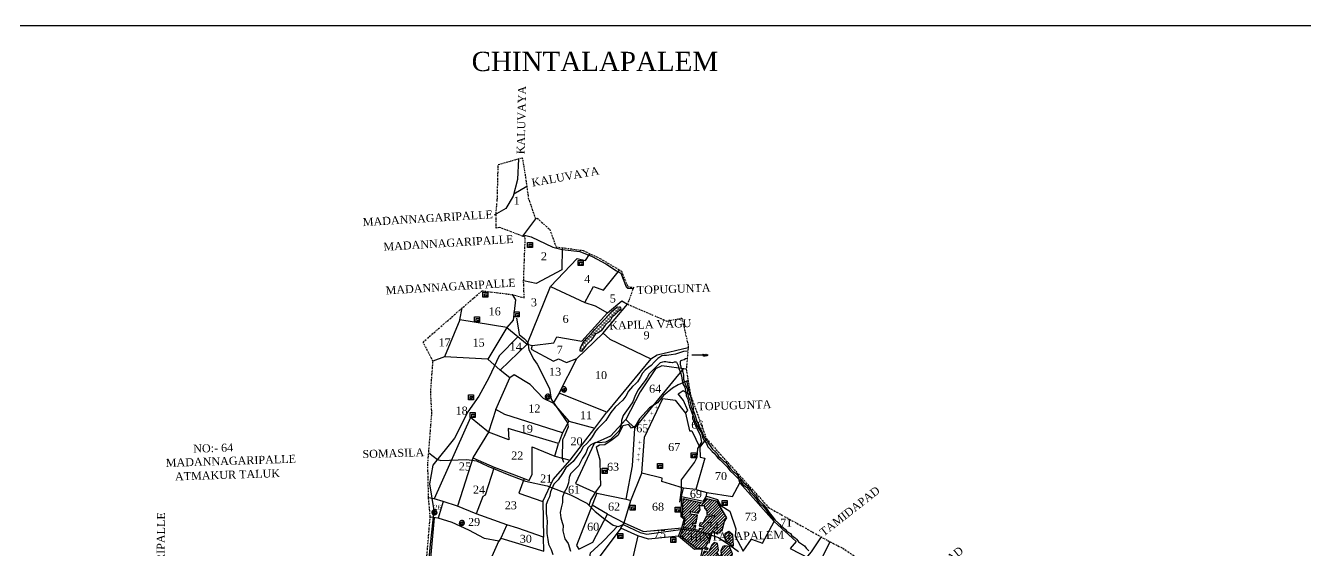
# Model space of a CAD drawing. Header units: inches. Extents: x 57 to 991, y -10 to 687.
# Drawn here: x 372.2 to 772.1, y 523.3 to 687.3 of the extents above; entities that cross this region are included whole.
import ezdxf

# ---------------------------------------------------------------- set-up
doc = ezdxf.new("R2010")
doc.units = ezdxf.units.IN
doc.header["$MEASUREMENT"] = 0
for name, pattern in [('ACAD_ISO02W100', [15, 12, -3]), ('ACAD_ISO07W100', [3, 0, -3]), ('BORDER', [1.75, 0.5, -0.25, 0.5, -0.25, 0, -0.25])]:
    doc.linetypes.add(name, pattern=pattern)
for name, color, linetype in [('CARTTRACK', 30, 'ACAD_ISO02W100'), ('NALA', 4, 'Continuous'), ('SQUAREWELL', 5, 'Continuous'), ('SURVEY_BND', 7, 'Continuous'), ('SURVEY_NO', 7, 'Continuous'), ('TEXT', 7, 'Continuous'), ('VILLAGE_AREA', 1, 'Continuous'), ('WATER_BODY', 4, 'Continuous')]:
    doc.layers.add(name, color=color, linetype=linetype)
doc.layers.add('FOOTPATH', color=150, linetype='ACAD_ISO07W100', lineweight=30)
doc.layers.add('VILL_BOUNDARY', color=6, linetype='BORDER', lineweight=30)
doc.styles.get("Standard").update_dxf_attribs({"font": 'TIMES.TTF'})
doc.dimstyles.get("Standard").update_dxf_attribs({"dimtxt": 0.18, "dimasz": 0.18, "dimexe": 0.18, "dimexo": 0.0625, "dimgap": 0.09, "dimtad": 0, "dimtih": 1, "dimtoh": 1, "dimdec": 4, "dimzin": 0, "dimdsep": 46, "dimtxsty": 'Standard', "dimcen": 0.09, "dimadec": 0, "dimazin": 0, "dimtfac": 1, "dimtdec": 4, "dimtofl": 0, "dimtmove": 0, "dimatfit": 3, "dimfxl": 1, "dimtolj": 1, "dimtzin": 0, "dimarcsym": 0})

msp = doc.modelspace()

# ---------------------------------------------------------------- hatches: boundary and pattern name
at = {"layer": 'VILLAGE_AREA', "linetype": 'ByBlock'}
h = msp.add_hatch(dxfattribs=at)
h.set_pattern_fill('ANSI31', color=256, scale=5, angle=180, style=0)
h.set_pattern_definition([(225, (-515.27374, 89.3139), (0.44194174, -0.44194174), [])])
h.paths.add_polyline_path([(598.33, 507.95), (594.83, 508.24), (594.69, 507.59), (598.13, 506.76)])
h.paths.add_polyline_path([(606.19, 516.48), (601.6, 518.36), (601.65, 511.68), (603.89, 509.67), (604.63, 512.93)])
h.paths.add_polyline_path([(592.21, 524.56), (590.76, 524.78), (590.05, 524.54), (589.41, 523.29), (589.57, 521.94), (588.57, 521.07), (588.73, 522.01), (588.2, 522.34), (588.73, 523.44), (588.39, 525.45), (587.35, 525.81), (586.6, 525.1), (585.62, 522.67), (584.26, 523.08), (583.57, 521.19), (587.23, 519.69), (591.79, 518.6), (593.14, 522.27)])
h.paths.add_polyline_path([(586.41, 528.13), (583.83, 528.99), (577.7, 529.96), (577.59, 529.95), (576.84, 527.88), (581.66, 524.06), (584.12, 523.9), (585.23, 523.39), (585.37, 524), (584.72, 524.37), (585.25, 525.72), (585.72, 525.56)])
h.paths.add_polyline_path([(593.24, 528.17), (592, 529.27), (590.71, 528.46), (590.75, 527.83), (590.92, 526.41), (592.49, 525.54), (592.64, 524.7), (593.4, 524.78)])
h.paths.add_polyline_path([(590.54, 532.33), (591.19, 533.5), (588.11, 538.77), (585.01, 539.56), (584.01, 538.11), (577.7, 539.52), (577.5, 534.03), (578.36, 533.24), (577.87, 530.74), (577.78, 530.47), (581.38, 529.81), (581.61, 531.08), (580.58, 531.19), (580.77, 531.82), (581.8, 531.8), (582.22, 534.34), (579.9, 534.69), (580.07, 535.44), (582.35, 534.98), (582.96, 536.05), (582.8, 537.37), (584.23, 537.34), (584.32, 536.55), (585.13, 535.71), (585.07, 534.59), (587.44, 534.2), (587.37, 533.72), (584.99, 534.05), (583.87, 531.88), (582.99, 531.99), (582.68, 530.97), (584.14, 530.56), (584.06, 529.98), (582.71, 530.16), (582.61, 529.59), (577.78, 530.47), (577.59, 529.95), (577.7, 529.96), (583.83, 528.99), (586.41, 528.13), (586.73, 529.31), (588.38, 528.39), (588.52, 528.87), (589.11, 528.77), (589.25, 529.4), (589.78, 529.31)])
h.paths.add_polyline_path([(600.81, 513.48), (603.28, 513.48), (603.28, 511.44), (600.81, 511.44)], flags=9)
h.paths.add_polyline_path([(601.65, 514.91), (620.07, 515.5), (620.13, 513.45), (601.71, 512.86)], flags=9)
h.paths.add_polyline_path([(584.17, 530.33), (586.69, 530.33), (586.69, 528.28), (584.17, 528.28)], flags=24)
h.paths.add_polyline_path([(576.76, 528.85), (594.24, 529.41), (594.31, 527.36), (576.83, 526.79)], flags=9)
at = {"layer": 'WATER_BODY', "linetype": 'ByBlock'}
h = msp.add_hatch(dxfattribs=at)
h.set_pattern_fill('DASH', color=256, scale=5, angle=180, style=0)
h.set_pattern_definition([(180, (-515.27374, 89.3139), (-0.625, -0.625), [0.625, -0.625])])
h.paths.add_polyline_path([(551.51, 593.81), (553.1, 595.47), (554.32, 596.86), (555.41, 597.97), (556.92, 599.29), (557.88, 599.41), (558.13, 599.08), (558.17, 598.71), (558.02, 598.36), (557.42, 597.93), (556.69, 597.24), (555.4, 596.08), (554.97, 595.2), (553.37, 593.65), (552.08, 591.97), (550.88, 591.2), (550.32, 591.01), (549.31, 589.45), (548.75, 588.76), (547.86, 587.97), (547.24, 587.37), (546.52, 586.29), (545.92, 585.51), (545.56, 585.52), (545.46, 585.89), (545.6, 586.65), (546.35, 588.14), (547.61, 589.59), (549.03, 591.05), (550.13, 592.38), (551.32, 593.66)])

# ---------------------------------------------------------------- linework, layer by layer
at = {"linetype": 'ByBlock', "lineweight": 30}
msp.add_lwpolyline([(57.25, 687.26), (990.79, 687.26), (990.79, -9.92), (57.25, -9.92)], close=True, dxfattribs=at)
at = {"linetype": 'ByBlock'}
for points in [[(583.71, 584.43), (583.94, 584.68)], [(583.71, 584.43), (584.04, 583.97)], [(584.03, 584.38), (584.26, 584.64)], [(584.03, 584.38), (584.36, 583.93)], [(584.44, 584.43), (584.67, 584.68)], [(584.44, 584.43), (584.78, 583.97)], [(584.91, 584.42), (585.14, 584.68)], [(584.91, 584.42), (585.24, 583.97)]]:
    msp.add_lwpolyline(points, dxfattribs=at)
at = {"layer": 'CARTTRACK', "linetype": 'ByBlock'}
for points in [[(498.19, 553.86), (500.93, 551.74), (501.94, 551.45), (510.07, 551.75), (513.11, 551.28), (516.66, 549.66), (522.75, 547.15), (528.48, 544.96), (535.22, 543.5), (542.5, 540.68), (547.58, 538.06), (550.21, 535.49), (553.22, 533.04), (555.83, 531.25), (557.48, 530.84), (558.91, 531.38), (564.25, 528.94), (566.3, 528.45), (574.54, 529.53), (577.7, 529.96), (583.83, 528.99), (588.71, 527.37), (592.3, 524.94), (595, 522.94)], [(620.76, 527.58), (617.73, 522.88), (614.22, 518.78), (611.43, 516.27), (608.93, 511.41), (607.83, 508.24), (603.55, 506.7)]]:
    msp.add_lwpolyline(points, dxfattribs=at)
at = {"layer": 'FOOTPATH', "linetype": 'ByBlock'}
for points in [[(526.26, 645.68), (525.94, 639.17), (524.61, 634.03), (522.3, 630.1), (518.6, 628.08)], [(524.78, 634.68), (528.8, 637.12)], [(527.74, 621.9), (530.22, 621.25), (536.94, 618.05), (539.9, 617.37), (545.41, 616.68), (549.31, 615.15), (553.51, 612.88), (556.89, 610.66), (558.23, 609.89), (559.91, 605.67), (560.33, 605.21), (561.71, 605.15), (562.03, 605.1)], [(525.57, 595.91), (526.28, 592.2), (526.4, 590.76), (528.08, 589.39), (529.17, 588.29), (529.49, 585.96), (531.01, 583), (532.08, 581.54), (535.91, 573.9), (536.46, 570.61), (541.55, 563.23), (541.74, 561.89), (540.5, 558.93), (540.01, 557.92), (539.86, 552.19), (540.31, 550.94)], [(526.12, 590.1), (520.22, 584.1), (516.96, 577.27), (513.87, 571.48), (510.37, 566.57), (506.24, 558.35), (499.49, 549.95), (498.46, 544.16), (499.8, 535.8), (498.61, 525.13), (498.1, 519.68), (496.54, 512.63), (494.48, 507.04), (490.93, 496.34), (487.12, 487.04), (485.65, 483.48), (487.23, 475.93), (487.01, 474.68), (485.65, 474.46), (484.85, 474.54), (482.34, 475.14), (480.04, 475.85), (478.46, 476.72), (478.46, 476.72)], [(579.22, 576.38), (576.18, 575.06), (574.41, 574.05), (571.52, 571.68), (569.67, 569.46), (567.15, 567.88), (564.06, 564.48), (562.71, 562.12), (561.58, 561.52), (560.75, 562.61), (558.8, 562.23), (557.32, 559.25), (555.52, 557.86), (553.26, 556.32), (551.53, 556.24), (550.52, 555.57), (551.65, 551.65), (551.77, 546.61), (551.83, 543.71), (550.57, 542.09), (548.82, 539.19), (548.22, 537.38)], [(576.67, 538.4), (577.13, 542.12), (577.21, 545.36), (579.66, 548.66), (581.19, 550.75), (582.03, 552.43), (582.29, 555.13), (583.52, 557.19), (583.11, 559.28), (582.01, 561.48), (580.76, 564.43), (580.8, 566.27), (580.96, 568.1), (578.89, 576.24)], [(557.18, 530.89), (555.48, 529.15), (552.36, 525.93), (548.65, 522.42), (547.66, 517.1), (546.66, 510.61), (544.05, 504.77), (537.89, 499.75), (533.72, 497.13), (528.84, 492.06), (522.59, 491.23), (516.78, 489.93), (514.03, 489.57), (512.18, 490), (510, 489.54), (505.95, 485.89), (502.04, 480.52), (496.48, 475.79), (493.99, 474.79)]]:
    msp.add_lwpolyline(points, dxfattribs=at)
at = {"layer": 'NALA', "linetype": 'ByBlock'}
for points in [[(579.15, 585.52), (577.76, 585.47), (575.32, 584.6), (573.94, 584.44), (572.5, 584.25), (571.67, 584.19), (570.99, 584.1), (569.8, 583.3), (568.66, 582.1), (567.72, 581.11), (566.97, 580.61), (565.84, 579.65), (565, 578.69), (564.25, 577.35), (563.42, 576.04), (562.77, 575.37), (561.83, 574.53), (560.59, 573.09), (559.73, 571.52), (558.82, 570.29), (557.66, 569.18), (556.43, 568.07), (555.06, 566.46), (553.57, 563.92), (552.42, 562.73), (551.03, 561.44), (550.3, 560.57), (549.23, 558.79), (548.44, 557.62), (547.55, 556.72), (546.48, 555.64), (545.71, 554.37), (544.47, 552.68), (543.33, 551.1), (541.89, 549.83), (541.01, 549.09), (539.96, 547.32), (538.65, 545.41), (537.29, 543.99), (536.21, 541.65), (535.88, 540.08), (535.37, 539.02), (534.93, 537.66), (534.92, 536.01), (534.91, 534.84), (535.12, 533.48), (535.16, 532.28), (535.08, 530.42), (535.09, 528.61), (535.41, 526.74), (535.65, 525.26), (536.41, 523.64), (537.02, 522.06)], [(575.64, 582.11), (574.93, 582.1), (574.32, 581.95), (573.69, 582.02), (573.26, 582.03), (572.76, 582.1), (572.23, 582.21), (571.77, 582.21), (571.2, 582.12), (570.5, 581.89), (569.55, 581.01), (568.66, 580.07), (567.87, 579.33), (567.02, 578.49), (566.41, 577.35), (565.82, 576.36), (565.23, 575.58), (564.51, 574.63), (563.68, 573.53), (562.72, 571.68), (561.97, 569.78), (560.99, 568.35), (559.94, 566.9), (558.9, 565.43), (558.44, 563.94), (558.31, 562.48), (557.86, 561.06), (557.51, 560.49), (556.61, 559.6), (555.75, 558.66), (555, 557.99), (553.41, 557.17), (551.45, 556.89), (550.25, 557), (548.88, 556.35), (547.95, 555.35), (547.27, 553.7), (546.22, 552.19), (545.1, 549.9), (544.3, 549), (542.53, 547.25), (542.07, 546.07), (541.85, 544.39), (541.31, 542.83), (540.49, 541.46), (540.04, 540), (539.95, 538.28), (539.62, 536.58), (539.29, 535.2), (539.52, 533.51), (539.9, 532.1), (540.17, 531.09), (540.1, 529.46), (540.75, 526.96), (541.71, 525.54), (542.49, 523.13)], [(575.64, 582.11), (576.16, 581.07), (576.36, 580.11), (576.86, 578.91), (577.16, 577.86), (577.37, 576.42), (577.58, 575.41), (578.17, 574.31), (578.54, 572.8), (578.61, 571.61), (579.11, 570.53), (579.33, 569.39), (579.7, 568.13), (580.15, 566.98), (580.54, 566.03), (581.02, 565.09), (581.23, 564.14), (582.39, 561.62), (583.38, 560.03), (583.75, 558.71), (584.2, 557.76), (584.47, 557.42), (584.94, 556.69), (585.43, 555.71), (585.91, 555.13), (586.73, 554.26), (587.42, 553.71), (588.5, 552.28), (589.21, 551.6), (590.09, 550.84), (591.29, 549.54), (592.39, 548.18), (593.74, 546.99), (594.71, 546.04), (595.45, 545.24), (596.26, 544.07), (597.49, 543.13), (598.2, 542.23), (598.62, 541.47), (599.61, 540.61), (600.23, 539.89), (600.58, 539.29), (601.23, 538.44), (601.97, 537.66), (602.54, 537.22), (603.4, 536.18), (604.34, 534.78), (605.3, 533.81), (606.07, 532.98), (606.45, 532.78)], [(578.96, 583.3), (578.46, 583.14), (577.98, 582.85), (577.21, 582.69), (576.76, 582.48), (576.73, 581.5), (576.95, 580.62), (577.34, 579.76), (577.6, 578.98), (577.76, 578.06), (577.77, 576.81), (577.98, 576.2), (578.36, 575.32), (578.78, 574.29), (579.04, 573.55), (579.04, 572.43), (579.29, 571.55), (579.46, 570.96), (579.71, 570.43), (579.86, 569.68), (579.97, 568.97), (580.17, 568.22), (580.55, 567.44), (581.03, 566.61), (581.43, 565.32), (581.91, 564.03), (582.72, 562.14), (583.26, 561.15), (583.75, 559.92), (584.13, 558.79), (584.55, 558.15), (585.14, 557.44), (585.61, 556.77), (586.1, 555.95), (586.89, 555), (587.77, 554.1), (588.33, 553.57), (588.88, 552.71), (589.51, 552.12), (590.32, 551.34), (590.97, 550.89), (591.64, 549.98), (592.34, 548.98), (593.25, 548.08), (593.96, 547.56), (594.59, 546.95), (595.39, 546.04), (596.07, 545.22), (596.65, 544.4), (597.55, 543.66), (598.63, 542.51), (599.37, 541.47), (600.31, 540.56), (601.04, 539.45), (602.09, 538.27), (602.92, 537.47), (603.48, 536.74), (603.95, 536.07), (604.6, 535.16), (605.42, 534.09), (606.43, 532.8), (607.45, 531.8), (607.9, 531.43), (608.13, 531.09), (608.92, 530.46), (609.63, 529.85), (609.93, 529.49), (610.46, 529.05), (611.18, 528.61), (611.58, 528.05), (612.13, 527.54), (612.65, 527.3), (613.1, 526.85), (613.51, 526.33), (613.77, 525.99), (614.68, 525.41), (615.59, 524.81), (616.17, 524), (617, 523.21)]]:
    msp.add_lwpolyline(points, dxfattribs=at)
at = {"layer": 'SQUAREWELL', "linetype": 'ByBlock'}
for points in [[(529.05, 619.47), (530.61, 619.47), (530.61, 617.9), (529.05, 617.9)], [(529.53, 618.94), (530.61, 618.94), (530.61, 617.9), (529.53, 617.9)], [(530.04, 618.44), (530.61, 618.44), (530.61, 617.9), (530.04, 617.9)], [(544.87, 613.92), (546.43, 613.92), (546.43, 612.35), (544.87, 612.35)], [(545.35, 613.39), (546.43, 613.39), (546.43, 612.35), (545.35, 612.35)], [(545.86, 612.89), (546.43, 612.89), (546.43, 612.35), (545.86, 612.35)], [(515.1, 603.98), (516.66, 603.98), (516.66, 602.41), (515.1, 602.41)], [(515.58, 603.45), (516.66, 603.45), (516.66, 602.41), (515.58, 602.41)], [(516.08, 602.95), (516.66, 602.95), (516.66, 602.41), (516.08, 602.41)], [(512.52, 596.26), (514.07, 596.26), (514.07, 594.68), (512.52, 594.68)], [(524.94, 597.86), (526.49, 597.86), (526.49, 596.29), (524.94, 596.29)], [(525.41, 597.33), (526.49, 597.33), (526.49, 596.29), (525.41, 596.29)], [(525.92, 596.83), (526.49, 596.83), (526.49, 596.29), (525.92, 596.29)], [(513, 595.73), (514.07, 595.73), (514.07, 594.68), (513, 594.68)], [(513.5, 595.22), (514.07, 595.22), (514.07, 594.68), (513.5, 594.68)], [(510.61, 571.98), (512.17, 571.98), (512.17, 570.41), (510.61, 570.41)], [(511.09, 571.45), (512.17, 571.45), (512.17, 570.41), (511.09, 570.41)], [(511.59, 570.95), (512.17, 570.95), (512.17, 570.41), (511.59, 570.41)], [(511.14, 566.4), (512.7, 566.4), (512.7, 564.83), (511.14, 564.83)], [(511.62, 565.87), (512.7, 565.87), (512.7, 564.83), (511.62, 564.83)], [(512.13, 565.36), (512.7, 565.36), (512.7, 564.83), (512.13, 564.83)], [(580.16, 553.86), (581.72, 553.86), (581.72, 552.28), (580.16, 552.28)], [(580.64, 553.33), (581.72, 553.33), (581.72, 552.28), (580.64, 552.28)], [(581.14, 552.82), (581.72, 552.82), (581.72, 552.28), (581.14, 552.28)], [(552.37, 548.97), (553.92, 548.97), (553.92, 547.4), (552.37, 547.4)], [(552.84, 548.44), (553.92, 548.44), (553.92, 547.4), (552.84, 547.4)], [(553.35, 547.94), (553.92, 547.94), (553.92, 547.4), (553.35, 547.4)], [(569.66, 550.46), (571.21, 550.46), (571.21, 548.89), (569.66, 548.89)], [(570.13, 549.93), (571.21, 549.93), (571.21, 548.89), (570.13, 548.89)], [(570.64, 549.42), (571.21, 549.42), (571.21, 548.89), (570.64, 548.89)], [(561.15, 537.49), (562.7, 537.49), (562.7, 535.92), (561.15, 535.92)], [(561.62, 536.96), (562.7, 536.96), (562.7, 535.92), (561.62, 535.92)], [(562.13, 536.46), (562.7, 536.46), (562.7, 535.92), (562.13, 535.92)], [(575.17, 536.84), (576.73, 536.84), (576.73, 535.27), (575.17, 535.27)], [(575.65, 536.31), (576.73, 536.31), (576.73, 535.27), (575.65, 535.27)], [(589.85, 538.93), (591.41, 538.93), (591.41, 537.36), (589.85, 537.36)], [(590.33, 538.4), (591.41, 538.4), (591.41, 537.36), (590.33, 537.36)], [(590.83, 537.9), (591.41, 537.9), (591.41, 537.36), (590.83, 537.36)], [(576.15, 535.8), (576.73, 535.8), (576.73, 535.27), (576.15, 535.27)], [(557.26, 528.65), (558.81, 528.65), (558.81, 527.07), (557.26, 527.07)], [(557.74, 528.12), (558.81, 528.12), (558.81, 527.07), (557.74, 527.07)], [(558.24, 527.61), (558.81, 527.61), (558.81, 527.07), (558.24, 527.07)], [(573.87, 527.36), (575.42, 527.36), (575.42, 525.79), (573.87, 525.79)], [(574.34, 526.83), (575.42, 526.83), (575.42, 525.79), (574.34, 525.79)], [(574.85, 526.33), (575.42, 526.33), (575.42, 525.79), (574.85, 525.79)]]:
    msp.add_lwpolyline(points, close=True, dxfattribs=at)
for centre, radius in [((540.67, 573.49), 0.565), ((540.88, 573.46), 0.312), ((535.6, 571.23), 0.565), ((535.82, 571.2), 0.312), ((500.18, 535.11), 0.565), ((500.39, 535.08), 0.312), ((508.75, 531.79), 0.565), ((508.97, 531.75), 0.312)]:
    msp.add_circle(centre, radius, dxfattribs=at)
for centre in [(535.38, 571.35), (540.45, 573.6), (499.96, 535.22), (508.53, 531.9)]:
    msp.add_arc(centre, 0.801, 345.8827, 344.4008, dxfattribs=at)
at = {"layer": 'SURVEY_BND'}
for points in [[(531.52, 626.94), (527.45, 621.51)], [(539.91, 617.88), (539.74, 611.01), (531.81, 606.68), (527.84, 607.52)]]:
    msp.add_lwpolyline(points, dxfattribs=at)
at = {"layer": 'SURVEY_BND', "linetype": 'ByBlock'}
for points in [[(528.97, 587.78), (536.21, 605.78), (544.54, 614.52), (547.14, 613.86), (548.52, 616.02)], [(536.21, 605.78), (547.02, 600.76), (549.63, 605.8), (552.81, 604.67), (557.82, 610.92)], [(524.25, 603.23), (525.28, 601.58), (524.62, 595.29), (522.64, 592.92)], [(530.54, 587.33), (530.16, 586.18), (537.16, 582.42), (538.79, 583.14), (541.2, 582.04), (544.51, 583.3), (552.63, 591.07), (560.29, 600.23)], [(547.02, 600.76), (550.23, 599.74), (554.08, 597.5), (558.58, 601.24), (560.29, 600.23)], [(522.64, 592.92), (507.95, 595.4), (508.66, 599.11)], [(528.97, 587.78), (530.54, 587.33), (537.32, 588.22), (538.22, 590), (546.03, 588.68), (554.08, 597.5)], [(507.95, 595.4), (503.17, 583.82), (499.52, 582.43)], [(522.64, 592.92), (516.62, 583.03), (503.17, 583.82)], [(522.64, 592.92), (528.97, 587.78)], [(552.7, 591.15), (554.78, 589.28), (567.6, 583.2), (569.61, 584.38), (579.26, 586.74)], [(528.97, 587.78), (520.56, 579.66), (516.62, 583.03)], [(567.6, 583.2), (553.88, 566.52), (538.99, 572.49), (544.51, 583.3)], [(578.67, 579.92), (571.05, 581.01), (569.1, 580.02), (564.21, 572.86), (559.8, 564.25), (562.59, 561.54), (577.8, 580.05)], [(541.92, 563.68), (539.95, 560.02), (521.94, 565.8), (519.2, 567.35), (523.53, 577.23)], [(538.99, 572.49), (537.1, 569.36), (534.03, 570.83), (529.85, 575.17), (524.91, 578.18), (523.53, 577.23), (520.56, 579.66)], [(559.84, 539.38), (561.32, 538.9), (564.76, 547.49), (565.56, 558.66), (571.31, 570.78), (575.22, 570.22), (578.47, 566.16), (579.16, 567.01), (577.81, 570.14), (576.1, 572.2), (577.67, 573.32), (579.97, 571.94)], [(537.1, 569.36), (541.92, 563.68), (550.06, 561.49), (553.88, 566.52)], [(519.2, 567.35), (516.87, 560.29), (511.24, 564.86), (499.9, 539.42), (498.14, 539.74)], [(559.8, 564.25), (555.02, 559.03), (549.89, 556.72), (544.1, 544.23), (550.68, 541.17), (559.84, 539.38), (561.83, 549.71), (562.59, 561.54)], [(578.47, 566.16), (579.66, 560.66), (580.44, 560.71), (582.95, 555.51), (584.99, 558.15)], [(516.87, 560.29), (512.06, 552.41), (507.21, 537.2), (502.67, 538.66), (499.9, 539.42)], [(539.95, 560.02), (538.69, 556.76), (522.99, 561.44), (523.17, 557.85), (516.87, 560.29)], [(537.64, 552.81), (542.42, 551.55), (550.06, 561.49)], [(512.01, 552.26), (518.6, 549.36), (527.97, 545.78), (529.58, 545.22), (530.52, 547.18), (530.54, 555.67), (537.64, 552.81), (538.69, 556.76)], [(582.95, 555.51), (583.04, 552.44), (584.43, 552.11), (581.66, 542.38), (577.78, 542.75), (571.04, 544.83), (571.16, 545.87), (564.76, 547.49)], [(518.6, 549.36), (515.85, 540.54), (515.08, 540.17), (513.05, 534.72), (507.21, 537.2)], [(533.89, 538.57), (537.04, 545.43), (542.42, 551.55)], [(527.97, 545.78), (526.34, 541.25), (533.89, 538.57), (534.05, 527.46), (526.03, 530.28), (522.63, 531.29), (513.05, 534.72)], [(581.66, 542.38), (585.1, 541.46), (593.09, 540.15), (595.36, 544.49), (594.7, 547.43)], [(585, 540.25), (588.37, 539.28), (589.47, 537.33), (592.26, 535.59), (594.12, 530.11), (593.9, 527.75), (596.42, 523.09), (599.08, 526.81), (602.53, 525.59), (606.08, 532.32), (595.36, 544.49)], [(550.68, 541.17), (544.35, 524.82), (545.14, 523.72), (549.44, 525.91), (554.05, 534.61), (549.23, 537.43)], [(559.28, 531.93), (565.28, 529.24), (577.27, 530.39), (578, 533.12), (577.06, 533.87), (577.12, 540.22), (577.78, 542.75)], [(577.12, 540.22), (584, 538.68), (585, 540.25), (585.1, 541.46)], [(502.67, 538.66), (501.19, 533.37), (498.64, 533.74)], [(554.05, 534.61), (559.28, 531.93), (561.32, 538.9)], [(499.91, 533.55), (498.29, 516.32), (499.77, 515.66), (501.06, 515.92), (501.71, 514.42), (507.01, 512.24), (509.74, 513.16), (511.55, 516.75), (514.59, 515.83), (517.59, 520.62), (520.09, 526.24)], [(522.63, 531.29), (520.72, 527.16), (520.09, 526.24), (515.65, 527.09), (510.75, 529.7), (505.53, 532), (501.19, 533.37)], [(563.55, 527.88), (558.23, 530.28), (559.28, 531.93)], [(606.08, 532.32), (612.95, 526.14), (611.09, 523.94), (620.18, 519.27), (623.63, 525.99)], [(558.23, 530.28), (551.48, 521.2), (555.78, 515.72), (561.13, 514.82), (561.49, 518.95)], [(586.82, 519.24), (583.14, 520.74), (583.78, 523.67), (581.23, 523.62), (576.23, 527.77), (566.87, 526.8), (563.55, 527.88), (561.49, 518.95), (566.46, 516.15), (570.28, 514.8), (571.28, 513.04), (575.16, 511.63), (576.16, 512.33), (579.63, 511.19), (584.15, 509.25)], [(576.23, 527.77), (577.27, 530.39)], [(520.72, 527.16), (534.19, 523.05), (534.05, 527.46)]]:
    msp.add_lwpolyline(points, dxfattribs=at)
at = {"layer": 'VILL_BOUNDARY'}
for points in [[(497.33, 517.96), (498.65, 533.86), (498.14, 539.74), (497.91, 550.43), (499.16, 566.18), (498.8, 572.64), (499.52, 582.43), (496.42, 588.4), (514.84, 604.44), (524.25, 603.23), (528.02, 602.27), (527.84, 607.52), (528.35, 621.17), (520.37, 624.2), (519.25, 623.99), (519.23, 628.62), (519.62, 632.84), (519.91, 643.83), (527.43, 646.01)], [(527.43, 646.01), (528.3, 640.84), (529.31, 633.41), (531.52, 626.94), (532.1, 627.09), (536.01, 623.59), (537.96, 618.14), (546.42, 617.02), (551.7, 614.51), (558.39, 610.59), (560.43, 605.66), (562.19, 605.54), (560.29, 600.23), (572.6, 594.98), (577.32, 595.9), (579.29, 587.13), (578.67, 579.92), (579.22, 576.38), (579.95, 572.01), (584.95, 558.19), (604.45, 536.67), (623.63, 525.99), (627.63, 523.99), (639.66, 515.76)]]:
    msp.add_lwpolyline(points, dxfattribs=at)
at = {"layer": 'VILLAGE_AREA', "linetype": 'ByBlock'}
for points in [[(585.23, 523.39), (584.12, 523.9), (581.66, 524.06), (576.84, 527.88), (577.87, 530.74), (578.36, 533.24), (577.5, 534.03), (577.7, 539.52), (584.01, 538.11), (585.01, 539.56), (588.11, 538.77), (591.19, 533.5), (590.54, 532.33), (589.78, 529.31), (589.25, 529.4), (589.11, 528.77), (588.52, 528.87), (588.38, 528.39), (586.73, 529.31), (585.72, 525.56), (585.25, 525.72), (584.72, 524.37), (585.37, 524), (585.23, 523.39)], [(582.8, 537.37), (584.23, 537.34), (584.32, 536.55), (585.13, 535.71), (585.07, 534.59), (587.44, 534.2), (587.37, 533.72), (584.99, 534.05), (583.87, 531.88), (582.99, 531.99), (582.68, 530.97), (584.14, 530.56), (584.06, 529.98), (582.71, 530.16), (582.61, 529.59), (577.78, 530.47)], [(581.38, 529.81), (581.61, 531.08), (580.58, 531.19), (580.77, 531.82), (581.8, 531.8), (582.22, 534.34), (579.9, 534.69), (580.07, 535.44), (582.35, 534.98), (582.96, 536.05), (582.8, 537.37)], [(590.92, 526.41), (592.49, 525.54), (592.64, 524.7), (593.4, 524.78), (593.24, 528.17), (592, 529.27), (590.71, 528.46), (590.75, 527.83), (590.92, 526.41)], [(583.57, 521.19), (587.23, 519.69), (591.79, 518.6), (593.14, 522.27), (592.21, 524.56), (590.76, 524.78), (590.05, 524.54), (589.41, 523.29), (589.57, 521.94), (588.57, 521.07), (588.73, 522.01), (588.2, 522.34), (588.73, 523.44), (588.39, 525.45), (587.35, 525.81), (586.6, 525.1), (585.62, 522.67), (584.26, 523.08), (583.57, 521.19)]]:
    msp.add_lwpolyline(points, dxfattribs=at)
at = {"layer": 'WATER_BODY', "linetype": 'ByBlock'}
msp.add_lwpolyline([(551.51, 593.81), (553.1, 595.47), (554.32, 596.86), (555.41, 597.97), (556.92, 599.29), (557.88, 599.41), (558.13, 599.08), (558.17, 598.71), (558.02, 598.36), (557.42, 597.93), (556.69, 597.24), (555.4, 596.08), (554.97, 595.2), (553.37, 593.65), (552.08, 591.97), (550.88, 591.2), (550.32, 591.01), (549.31, 589.45), (548.75, 588.76), (547.86, 587.97), (547.24, 587.37), (546.52, 586.29), (545.92, 585.51), (545.56, 585.52), (545.46, 585.89), (545.6, 586.65), (546.35, 588.14), (547.61, 589.59), (549.03, 591.05), (550.13, 592.38), (551.32, 593.66), (551.51, 593.81)], dxfattribs=at)

# ---------------------------------------------------------------- texts
at = {"layer": 'SURVEY_BND', "linetype": 'ByBlock', "char_height": 1.35, "width": 0.9443, "attachment_point": 1}
for insert in [(568.73, 568.75), (565, 564.59), (566.7, 564.44), (567.29, 566.89), (563.62, 557.77), (563, 552.29), (563.16, 553.85), (563.47, 555.76)]:
    msp.add_mtext('+', dxfattribs=dict(at, insert=insert))
at = {"layer": 'SURVEY_NO', "width": 25.251, "attachment_point": 1}
for s, insert, char_height in [('{\\fTimes New Roman|b0|i0|c0|p18;1}', (524.71, 633.82), 2.5), ('{\\fTimes New Roman|b0|i0|c0|p18;2}', (533.26, 616.47), 2.5), ('{\\fTimes New Roman|b0|i0|c0|p18;4}', (546.78, 609.39), 2.5), ('{\\fTimes New Roman|b0|i0|c0|p18;3}', (530.13, 602.09), 2.5), ('{\\fTimes New Roman|b0|i0|c0|p18;5}', (554.76, 603.27), 2.5), ('{\\fTimes New Roman|b0|i0|c0|p18;16}', (516.92, 599.26), 2.5), ('{\\fTimes New Roman|b0|i0|c0|p18;6}', (540.02, 596.89), 2.5), ('{\\fTimes New Roman|b0|i0|c0|p18;17}', (501.26, 589.54), 2.5), ('{\\fTimes New Roman|b0|i0|c0|p18;15}', (511.89, 589.5), 2.5), ('{\\fTimes New Roman|b0|i0|c0|p18;14}', (523.51, 588.21), 2.5), ('{\\fTimes New Roman|b0|i0|c0|p18;9}', (565.33, 591.79), 2.5), ('{\\fTimes New Roman|b0|i0|c0|p18;7}', (538.19, 587.27), 2.5), ('{\\fTimes New Roman|b0|i0|c0|p18;13}', (535.8, 580.39), 2.5), ('{\\fTimes New Roman|b0|i0|c0|p18;10}', (550.14, 579.35), 2.5), ('{\\fTimes New Roman|b0|i0|c0|p18;64}', (567.05, 575.09), 2.5), ('{\\fTimes New Roman|b0|i0|c0|p18;18}', (506.59, 568.26), 2.5), ('{\\fTimes New Roman|b0|i0|c0|p18;12}', (529.33, 568.9), 2.5), ('{\\fTimes New Roman|b0|i0|c0|p18;11}', (545.45, 566.82), 2.5), ('{\\fTimes New Roman|b0|i0|c0|p18;66}', (580.23, 563.82), 2.5), ('{\\fTimes New Roman|b0|i0|c0|p18;19}', (526.96, 562.57), 2.5), ('{\\fTimes New Roman|b0|i0|c0|p18;65}', (563.04, 562.74), 2.5), ('{\\fTimes New Roman|b0|i0|c0|p18;20}', (542.49, 558.69), 2.5), ('{\\fTimes New Roman|b0|i0|c0|p18;67}', (573.01, 556.88), 2.5), ('{\\fTimes New Roman|b0|i0|c0|p18;22}', (523.97, 554.22), 2.5), ('{\\fTimes New Roman|b0|i0|c0|p18;25}', (507.6, 550.8), 2.5), ('{\\fTimes New Roman|b0|i0|c0|p18;63}', (553.89, 550.7), 2.5), ('{\\fTimes New Roman|b0|i0|c0|p18;70}', (587.63, 547.81), 2.5), ('{\\fTimes New Roman|b0|i0|c0|p18;21}', (532.99, 547.04), 2.5), ('{\\fTimes New Roman|b0|i0|c0|p18;24}', (512.02, 543.57), 2.5), ('{\\fTimes New Roman|b0|i0|c0|p18;61}', (541.71, 543.56), 2.5), ('{\\fTimes New Roman|b0|i0|c0|p18;69}', (579.79, 542.23), 2.5), ('{\\fTimes New Roman|b0|i0|c0|p18;26}', (499.82, 537.56), 1.5), ('{\\fTimes New Roman|b0|i0|c0|p18;23}', (521.97, 538.69), 2.5), ('{\\fTimes New Roman|b0|i0|c0|p18;62}', (554.21, 538.27), 2.5), ('{\\fTimes New Roman|b0|i0|c0|p18;68}', (567.94, 538.22), 2.5), ('{\\fTimes New Roman|b0|i0|c0|p18;29}', (510.48, 533.46), 2.5), ('{\\fTimes New Roman|b0|i0|c0|p18;60}', (547.69, 531.98), 2.5), ('{\\fTimes New Roman|b0|i0|c0|p18;74}', (585.08, 532.18), 2.5), ('{\\fTimes New Roman|b0|i0|c0|p18;73}', (596.97, 535.14), 2.5), ('{\\fTimes New Roman|b0|i0|c0|p18;71}', (607.98, 533.23), 2.5), ('{\\fTimes New Roman|b0|i0|c0|p18;30}', (526.64, 528.2), 2.5), ('{\\fTimes New Roman|b0|i0|c0|p18;75}', (568.54, 529.73), 2.5)]:
    msp.add_mtext(s, dxfattribs=dict(at, insert=insert, char_height=char_height))
at = {"layer": 'TEXT', "linetype": 'ByBlock'}
msp.add_text('CHINTALAPALEM', height=6, dxfattribs=at).set_placement((511.6, 673.07))
at = {"layer": 'TEXT', "char_height": 2.5, "attachment_point": 1}
for s, insert, width, rotation in [('KALUVAYA', (525.67, 647.11), 25.251, 88.7612), ('KALUVAYA ', (530.12, 639.39), 25.251, 10.51), ('MADANNAGARIPALLE ', (477.51, 627.1), 25.251, 3.5259), ('MADANNAGARIPALLE ', (483.96, 619.39), 25.251, 3.5259), ('MADANNAGARIPALLE ', (484.64, 605.77), 25.251, 3.5259), ('TOPUGUNTA ', (563.13, 605.9), 25.251, 1.8371), ('{\\fTimes New Roman|b0|i0|c0|p18;KAPILA VAGU}', (554.56, 594.79), 25.251, 1.8371), ('TOPUGUNTA ', (582.14, 569.54), 25.251, 1.8371), ('{\\fTimes New Roman|b0|i0|c0|p18;NO:- 64}', (424.57, 556.35), 25.251, 1.8371), ('{\\fTimes New Roman|b0|i0|c0|p18;MADANNAGARIPALLE}', (415.99, 551.92), 25.251, 1.8371), ('SOMASILA ', (477.44, 554.66), 25.251, 1.8371), ('{\\fTimes New Roman|b0|i0|c0|p18;ATMAKUR TALUK}', (418.87, 547.68), 33.9534, 1.8371), ('TAMIDAPAD', (620.05, 529.59), 25.251, 38.0602), ('MADANNAGARIPALLE {\\fMS Shell Dlg|b0|i0|c0|p0;\\H0.7083x; }', (412.86, 494.57), 25.251, 89.3609), ('{\\fTimes New Roman|b0|i0|c0|p18;CHINTALAPALEM}', (577.11, 528.52), 25.251, 1.8371), ('TAMIDAPAD', (646.14, 510.8), 25.251, 38.0602)]:
    msp.add_mtext(s, dxfattribs=dict(at, insert=insert, width=width, rotation=rotation))

# ---------------------------------------------------------------- leaders
at = {"linetype": 'ByBlock'}
msp.add_leader([(580.42, 584.43), (585.55, 584.42)], dimstyle='Standard', override={"dimgap": 0.09, "dimtad": 0}, dxfattribs=at)

doc.saveas('drawing.dxf')
